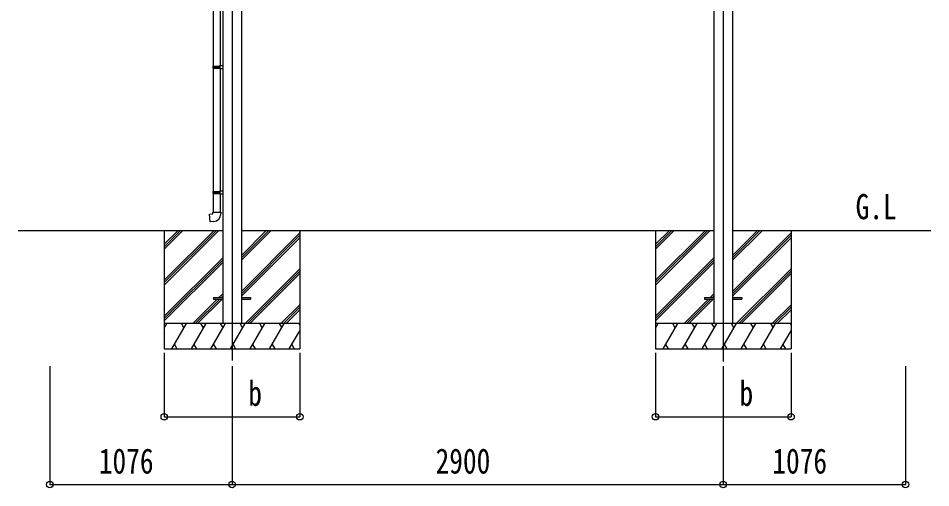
# Model space of a CAD drawing. Units: millimetres, scale not verified. Extents: x -18922 to 18922, y -13365 to 13365.
# Drawn here: x -1758 to 3628, y -8182 to -5410 of the extents above; entities that cross this region are included whole.
import ezdxf
from ezdxf.enums import TextEntityAlignment as Align

# ---------------------------------------------------------------- set-up
doc = ezdxf.new("R2010")
doc.units = ezdxf.units.MM
doc.header["$LTSCALE"] = 70
for name, color, linetype in [('0-2_USER1', 3, 'Continuous'), ('0-4_YKK_12', 2, 'Continuous'), ('0-5_YKK_13', 4, 'Continuous'), ('0-6_YKK_A1', 4, 'Continuous'), ('0-7_YKK_D', 6, 'Continuous')]:
    doc.layers.add(name, color=color, linetype=linetype)
doc.styles.add('ＭＳ ゴシック', font='')
doc.styles.get('ＭＳ ゴシック').set_extended_font_data('MS Gothic')

msp = doc.modelspace()

# ---------------------------------------------------------------- linework, layer by layer
at = {"layer": '0-4_YKK_12'}
for p, q in [((-496.41, -4235.34), (-496.41, -7430.5)), ((2403.59, -4235.34), (2403.59, -7436.03))]:
    msp.add_line(p, q, dxfattribs=at)
at = {"layer": '0-5_YKK_13'}
for p, q in [((-607.41, -4847.97), (-607.41, -5692.16)), ((-565.41, -4850.53), (-565.41, -5689.6)), ((-609.41, -5694.16), (-608.41, -5692.16)), ((-609.41, -5694.16), (-565.41, -5694.16)), ((-609.41, -5694.16), (-609.41, -5702.16)), ((-609.41, -5702.16), (-565.41, -5702.16)), ((-609.41, -5702.16), (-608.41, -5704.16)), ((-608.41, -5692.16), (-565.41, -5692.16)), ((-608.41, -5704.16), (-565.41, -5704.16)), ((-607.41, -5704.16), (-607.41, -6432.35)), ((-569.89, -5694.16), (-570.32, -5692.16)), ((-567.41, -5689.66), (-551.41, -5689.19)), ((-567.41, -5691.66), (-567.41, -5689.66)), ((-567.41, -5691.66), (-565.41, -5691.66)), ((-567.41, -5706.66), (-567.41, -5704.66)), ((-567.41, -5706.66), (-551.41, -5707.13)), ((-565.41, -5706.72), (-565.41, -6429.79)), ((-551.41, -5689.19), (-551.41, -5707.13)), ((-609.41, -6434.35), (-608.41, -6432.35)), ((-609.41, -6434.35), (-565.41, -6434.35)), ((-609.41, -6434.35), (-609.41, -6442.35)), ((-609.41, -6442.35), (-565.41, -6442.35)), ((-609.41, -6442.35), (-608.41, -6444.35)), ((-608.41, -6432.35), (-565.41, -6432.35)), ((-608.41, -6444.35), (-565.41, -6444.35)), ((-607.41, -6444.35), (-607.41, -6554.35)), ((-569.89, -6434.35), (-570.32, -6432.35)), ((-567.41, -6429.85), (-551.41, -6429.38)), ((-567.41, -6431.85), (-567.41, -6429.85)), ((-567.41, -6431.85), (-565.41, -6431.85)), ((-567.41, -6446.85), (-567.41, -6444.85)), ((-567.41, -6446.85), (-551.41, -6447.32)), ((-565.41, -6446.91), (-565.41, -6554.35)), ((-551.41, -6429.38), (-551.41, -6447.32)), ((-609.41, -6554.35), (-563.41, -6554.35)), ((-609.41, -6564.35), (-609.41, -6554.35)), ((-563.41, -6554.35), (-563.41, -6565.27)), ((-606.21, -7058.85), (-606.21, -7067.85)), ((-606.21, -7058.85), (-551.41, -7058.85)), ((-606.21, -7067.85), (-551.41, -7067.85)), ((-441.41, -7058.85), (-386.61, -7058.85)), ((-441.41, -7067.85), (-386.61, -7067.85)), ((-386.61, -7058.85), (-386.61, -7067.85)), ((2293.79, -7058.85), (2293.79, -7067.85)), ((2293.79, -7058.85), (2348.59, -7058.85)), ((2293.79, -7067.85), (2348.59, -7067.85)), ((2458.59, -7058.85), (2513.39, -7058.85)), ((2458.59, -7067.85), (2513.39, -7067.85)), ((2513.39, -7058.85), (2513.39, -7067.85))]:
    msp.add_line(p, q, dxfattribs=at)
for points in [[(-569.89, -5694.16), (-569.89, -5702.16), (-570.32, -5704.16)], [(-567.41, -5704.66), (-565.41, -5704.66), (-565.41, -5691.66)], [(-569.89, -6434.35), (-569.89, -6442.35), (-570.32, -6444.35)], [(-567.41, -6444.85), (-565.41, -6444.85), (-565.41, -6431.85)], [(-604.49, -6610.09), (-625.33, -6611.92), (-629.33, -6566.09), (-609.41, -6564.35)]]:
    msp.add_lwpolyline(points, dxfattribs=at)
msp.add_arc((-608.41, -6565.27), 45, 275, 0, dxfattribs=at)
at = {"layer": '0-6_YKK_A1'}
for p, q in [((-551.41, -4359.38), (-551.41, -7212.5)), ((-441.41, -4359.38), (-441.41, -7212.5)), ((2348.59, -4359.42), (2348.59, -7212.5)), ((2458.59, -4359.43), (2458.59, -7212.5)), ((-1758.38, -6662.5), (-551.41, -6662.5)), ((-896.41, -6662.5), (-896.41, -7362.5)), ((-896.41, -6956.68), (-602.23, -6662.5)), ((-896.41, -6970.82), (-588.09, -6662.5)), ((-896.41, -6984.96), (-573.95, -6662.5)), ((-896.41, -6772.83), (-786.08, -6662.5)), ((-896.41, -6758.69), (-800.22, -6662.5)), ((-896.41, -6744.55), (-814.36, -6662.5)), ((-441.41, -6662.5), (2348.59, -6662.5)), ((-441.41, -6838.33), (-265.58, -6662.5)), ((-441.41, -6824.19), (-279.72, -6662.5)), ((-441.41, -6810.05), (-293.86, -6662.5)), ((-441.41, -7022.18), (-96.41, -6677.18)), ((-96.41, -6662.5), (-96.41, -7362.5)), ((2003.59, -6662.5), (2003.59, -7362.5)), ((2003.59, -6956.68), (2297.77, -6662.5)), ((2003.59, -6970.82), (2311.91, -6662.5)), ((2003.59, -6984.96), (2326.05, -6662.5)), ((2003.59, -6772.83), (2113.92, -6662.5)), ((2003.59, -6758.69), (2099.78, -6662.5)), ((2003.59, -6744.55), (2085.64, -6662.5)), ((2458.59, -6662.5), (3628.47, -6662.5)), ((2458.59, -6838.33), (2634.42, -6662.5)), ((2458.59, -6824.19), (2620.28, -6662.5)), ((2458.59, -6810.05), (2606.14, -6662.5)), ((2458.59, -7022.18), (2803.59, -6677.18)), ((2803.59, -6662.5), (2803.59, -7362.5)), ((-441.41, -7036.32), (-96.41, -6691.32)), ((-441.41, -7050.46), (-96.41, -6705.46)), ((2458.59, -7036.32), (2803.59, -6691.32)), ((2458.59, -7050.46), (2803.59, -6705.46)), ((-896.41, -7168.81), (-551.41, -6823.81)), ((-896.41, -7182.95), (-551.41, -6837.95)), ((2003.59, -7168.81), (2348.59, -6823.81)), ((2003.59, -7182.95), (2348.59, -6837.95)), ((-896.41, -7197.09), (-551.41, -6852.1)), ((-419.6, -7212.5), (-96.41, -6889.31)), ((2003.59, -7197.09), (2348.59, -6852.1)), ((2480.4, -7212.5), (2803.59, -6889.31)), ((-405.46, -7212.5), (-96.41, -6903.45)), ((-391.32, -7212.5), (-96.41, -6917.6)), ((2494.54, -7212.5), (2803.59, -6903.45)), ((2508.68, -7212.5), (2803.59, -6917.6)), ((-574.31, -7058.85), (-551.41, -7035.94)), ((-560.17, -7058.85), (-551.41, -7050.08)), ((2325.69, -7058.85), (2348.59, -7035.94)), ((2339.83, -7058.85), (2348.59, -7050.08)), ((-727.97, -7212.5), (-583.31, -7067.85)), ((-713.83, -7212.5), (-569.17, -7067.85)), ((-699.68, -7212.5), (-555.03, -7067.85)), ((-207.47, -7212.5), (-96.41, -7101.44)), ((2172.03, -7212.5), (2316.69, -7067.85)), ((2186.17, -7212.5), (2330.83, -7067.85)), ((2200.32, -7212.5), (2344.97, -7067.85)), ((2692.53, -7212.5), (2803.59, -7101.44)), ((-193.33, -7212.5), (-96.41, -7115.58)), ((-179.18, -7213.35), (-96.41, -7130.57)), ((2706.67, -7212.5), (2803.59, -7115.58)), ((2720.82, -7213.35), (2803.59, -7130.57)), ((-96.41, -7212.5), (-896.41, -7212.5)), ((-896.41, -7240), (-880.53, -7212.5)), ((-851.66, -7362.5), (-765.06, -7212.5)), ((-780.06, -7238.48), (-795.06, -7212.5)), ((-736.19, -7362.5), (-649.59, -7212.5)), ((-664.59, -7238.48), (-679.59, -7212.5)), ((-620.72, -7362.5), (-534.12, -7212.5)), ((-549.12, -7238.48), (-564.12, -7212.5)), ((-505.25, -7362.5), (-418.65, -7212.5)), ((-433.65, -7238.48), (-448.65, -7212.5)), ((-389.78, -7362.5), (-303.18, -7212.5)), ((-318.18, -7238.48), (-333.18, -7212.5)), ((-274.31, -7362.5), (-187.71, -7212.5)), ((-217.71, -7212.5), (-202.71, -7238.48)), ((-102.24, -7212.5), (-96.41, -7222.6)), ((2803.59, -7212.5), (2003.59, -7212.5)), ((2003.59, -7240), (2019.47, -7212.5)), ((2048.34, -7362.5), (2134.94, -7212.5)), ((2119.94, -7238.48), (2104.94, -7212.5)), ((2163.81, -7362.5), (2250.41, -7212.5)), ((2235.41, -7238.48), (2220.41, -7212.5)), ((2279.28, -7362.5), (2365.88, -7212.5)), ((2350.88, -7238.48), (2335.88, -7212.5)), ((2394.75, -7362.5), (2481.35, -7212.5)), ((2466.35, -7238.48), (2451.35, -7212.5)), ((2510.22, -7362.5), (2596.82, -7212.5)), ((2581.82, -7238.48), (2566.82, -7212.5)), ((2625.69, -7362.5), (2712.29, -7212.5)), ((2682.29, -7212.5), (2697.29, -7238.48)), ((2797.76, -7212.5), (2803.59, -7222.6)), ((-158.84, -7362.5), (-96.41, -7254.36)), ((2741.16, -7362.5), (2803.59, -7254.36)), ((-896.41, -7362.5), (-96.41, -7362.5)), ((-836.67, -7336.52), (-821.67, -7362.5)), ((-721.2, -7336.52), (-706.2, -7362.5)), ((-605.72, -7336.52), (-590.73, -7362.5)), ((-490.25, -7336.52), (-475.26, -7362.5)), ((-374.79, -7336.52), (-359.79, -7362.5)), ((-259.32, -7336.52), (-244.32, -7362.5)), ((-143.85, -7336.52), (-128.85, -7362.5)), ((2003.59, -7362.5), (2803.59, -7362.5)), ((2063.33, -7336.52), (2078.33, -7362.5)), ((2178.8, -7336.52), (2193.8, -7362.5)), ((2294.28, -7336.52), (2309.27, -7362.5)), ((2409.75, -7336.52), (2424.74, -7362.5)), ((2525.21, -7336.52), (2540.21, -7362.5)), ((2640.68, -7336.52), (2655.68, -7362.5)), ((2756.15, -7336.52), (2771.15, -7362.5))]:
    msp.add_line(p, q, dxfattribs=at)
at = {"layer": '0-7_YKK_D'}
for p, q in [((-896.41, -7385.8), (-896.41, -7763.5)), ((-96.41, -7385.8), (-96.41, -7763.5)), ((2003.59, -7385.8), (2003.59, -7763.5)), ((2803.59, -7385.8), (2803.59, -7763.5)), ((-1572.4, -7463.34), (-1572.4, -8163.5)), ((-496.41, -7463.34), (-496.41, -8163.5)), ((-496.41, -7463.34), (-496.41, -8163.5)), ((2403.59, -7463.34), (2403.59, -8163.5)), ((2403.59, -7463.34), (2403.59, -8163.5)), ((3479.59, -7463.34), (3479.59, -8163.5)), ((-896.41, -7762.5), (-96.41, -7762.5)), ((2003.59, -7762.5), (2803.59, -7762.5)), ((-1572.4, -8162.5), (-496.41, -8162.5)), ((-496.41, -8162.5), (2403.59, -8162.5)), ((2403.59, -8162.5), (3479.59, -8162.5))]:
    msp.add_line(p, q, dxfattribs=at)
for centre in [(-896.41, -7762.5), (-96.41, -7762.5), (2003.59, -7762.5), (2803.59, -7762.5), (-1572.4, -8162.5), (-496.41, -8162.5), (-496.41, -8162.5), (2403.59, -8162.5), (2403.59, -8162.5), (3479.59, -8162.5)]:
    msp.add_circle(centre, 19.12, dxfattribs=at)

# ---------------------------------------------------------------- texts
at = {"layer": '0-2_USER1', "style": 'ＭＳ ゴシック', "width": 0.8}
msp.add_text('G.L', height=148.5, dxfattribs=at).set_placement((3184.91, -6640.96), align=Align.BOTTOM_LEFT)
at = {"layer": '0-7_YKK_D', "style": 'ＭＳ ゴシック', "width": 0.8}
for s, p in [('b', (-400.41, -7742.5)), ('b', (2499.59, -7742.5)), ('1076', (-1282.81, -8142.5)), ('2900', (705.19, -8142.5)), ('1076', (2693.19, -8142.5))]:
    msp.add_text(s, height=148.5, dxfattribs=at).set_placement(p, align=Align.BOTTOM_LEFT)

doc.saveas('drawing.dxf')
